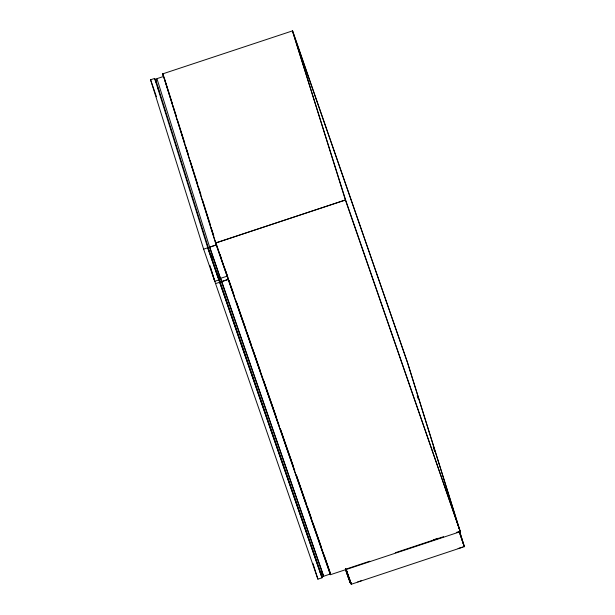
<?xml version="1.0" encoding="UTF-8"?>
<svg xmlns="http://www.w3.org/2000/svg" width="615" height="615" viewBox="0 0 615 615"><rect width="100%" height="100%" fill="white"/><g stroke="black" fill="none" stroke-linecap="round" stroke-linejoin="round"><path stroke-width="0.92" d="M209.63 247.153L216.641 244.824L209.63 247.153L220.431 278.349L227.389 276.104L216.542 244.785M324.005 554.853L330.593 573.887L323.682 576.247L221.577 281.632L228.48 279.272L227.619 276.527M330.409 574.71L460.266 531.698L407.438 362.373L292.625 30.835L162.775 73.846L215.604 243.163L330.409 574.71L215.834 243.225L162.775 73.846L163.413 75.676M346.253 571.666C347.414 570.881 345.461 572.519 346.914 572.188L346.453 572.25L345.392 568.921M347.152 574.279C347.998 573.526 346.86 575.271 347.813 574.787M345.469 568.806L348.059 576.893C348.897 576.132 347.744 577.816 348.72 577.4M345.776 569.421L348.966 579.507C349.804 578.746 348.644 580.429 349.628 580.014M349.874 582.121C350.711 581.367 349.581 583.112 350.527 582.628M361.32 580.737L357.73 581.905M460.266 531.698L407.438 362.373L292.402 30.773L345.446 200.129L460.266 531.698L345.599 199.944L292.402 30.773M345.922 569.052L351.334 584.235L464.317 546.681L459.843 531.913M162.783 73.869L163.259 75.868M459.743 532.067L464.317 546.681L459.174 531.398M203.627 249.144L207.709 247.784L218.84 279.933L214.758 281.293L203.627 249.144L150.583 79.789L154.665 78.428L155.903 82.003M218.233 276.266L217.687 276.443L207.901 248.191L208.447 248.006L155.572 79.335L156.933 78.881M155.818 81.918L156.364 81.734M163.79 76.383L156.94 78.659L209.707 247.361L208.347 247.814L219.025 278.664L220.385 278.211M319.985 571.412L321.991 577.808L317.909 579.161L215.565 283.623L219.655 282.27L216.219 271.3M228.519 279.379L220.193 282.031L322.26 576.793L323.628 576.34L220.493 277.888M321.468 574.395L320.922 574.579L219.755 282.408L220.293 282.224L218.187 275.635M433.49 539.816L438.049 538.302M346.998 568.79L369.776 561.218M395.291 552.739L443.576 536.68M456.338 532.436L459.067 531.529L464.31 546.666M458.113 548.526L462.595 547.066M220.431 278.349L209.692 247.061M347.36 574.864L347.237 574.156M348.259 577.47L348.144 576.77M349.166 580.083L349.043 579.384M346.084 569.613L350.212 582.743L346.153 570.074M350.765 582.42L351.342 584.25L350.02 580.537M346.091 569.098L351.334 584.235M346.583 572.281L346.33 571.55M350.204 582.736L349.95 581.998M220.039 254.625L221.585 259.084M224.975 268.886L227.135 275.128M228.895 280.209L233.293 292.901M236.114 301.058L245.846 329.156M247.099 332.784L251.181 344.561M252.75 349.097L260.599 371.76M263.735 380.823L275.981 416.171M280.371 428.863L293.555 466.931M296.384 475.088L306.109 503.185M307.369 506.814L311.444 518.599M313.02 523.127L321.491 547.604M228.834 280.286L234.484 296.607M236.052 301.135L279.056 425.319M280.309 428.939L294.746 470.636M296.315 475.172L330.532 573.972M155.572 79.335L156.51 82.056M157.655 87.215L158.878 90.751M150.583 79.789L156.456 96.755M219.655 282.27L321.991 577.808M350.327 582.044L349.704 580.06M348.521 576.816L345.938 568.744M349.42 579.43L348.029 574.879M417.193 395.776L418.054 398.512M433.221 446.944L434.651 451.51M446.106 488.056L446.959 490.801M348.936 577.493L350.127 581.021M320.546 571.312L322.26 576.793M164.366 78.213L172.492 103.874M172.961 105.672L176.221 115.774M177.266 119.402L184.823 143.233M185.868 146.854L188.551 155.126M190.166 160.584L197.722 184.415M198.191 186.214L200.874 194.486M202.496 199.944L210.622 225.605M211.091 227.396L213.774 235.668M215.396 241.126L216.257 243.871M313.043 563.632L317.909 579.161M220.408 277.926L221.577 281.632M218.164 275.92L219.025 278.664M216.326 271.476L217.187 274.213M217.756 276.035L219.755 282.408M211.099 255.217L211.96 257.962M211.106 255.433L211.967 258.177M216.257 271.876L217.687 276.443M154.665 78.428L207.901 248.191M209.846 265.349L215.565 283.623M210.461 267.556L214.758 281.293M215.742 242.956L345.599 199.944L215.742 242.956"/></g></svg>
